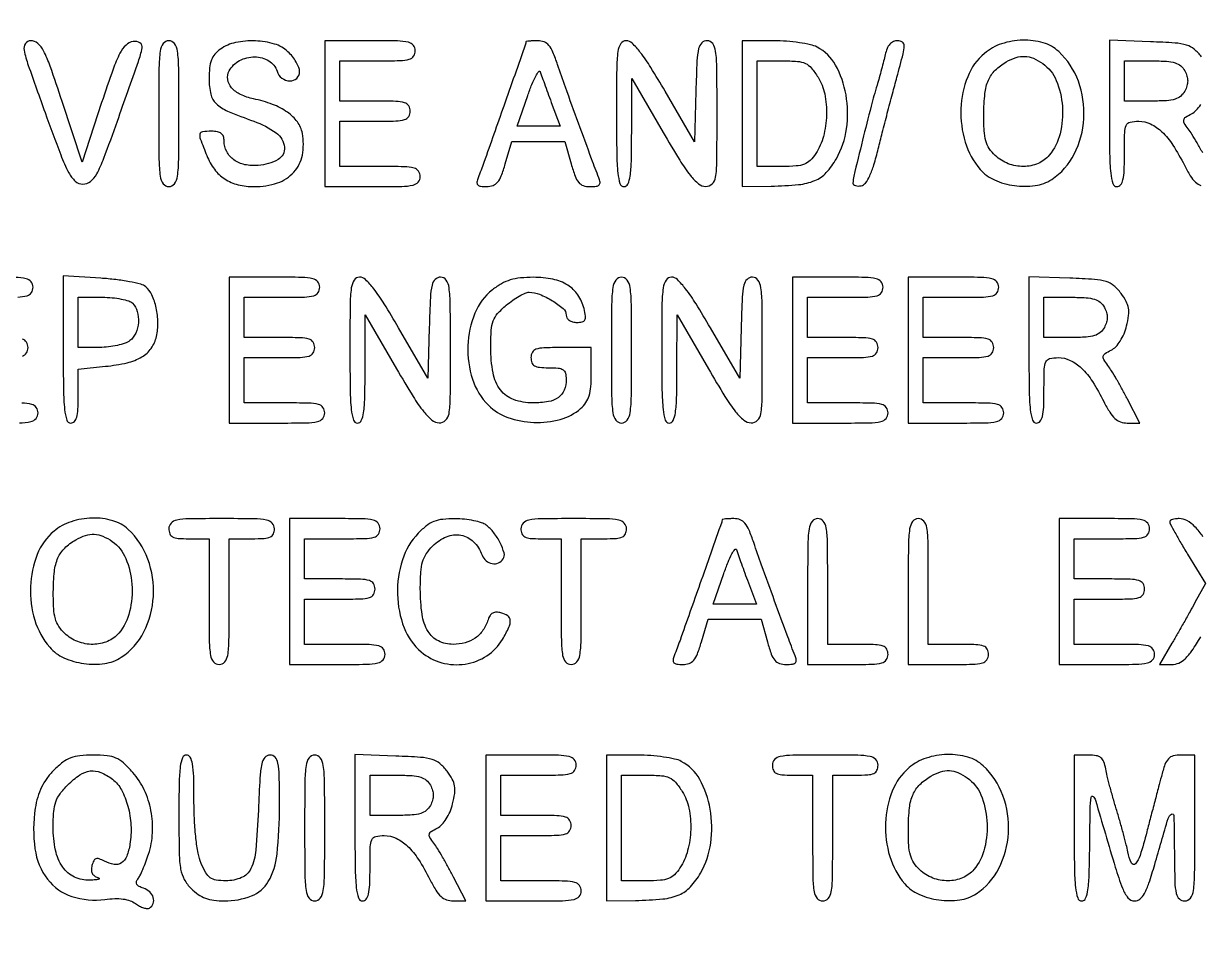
# Model space of a CAD drawing. Extents: x 0 to 1066, y 0 to 761.
# Drawn here: x 792.29 to 812.08, y 254.15 to 269.57 of the extents above; entities that cross this region are included whole.
import ezdxf

# ---------------------------------------------------------------- set-up
doc = ezdxf.new("R2010")
doc.units = 0
doc.header["$MEASUREMENT"] = 0

msp = doc.modelspace()

# ---------------------------------------------------------------- linework, layer by layer
for points in [[(183.390323, 95.266879, 0.000001), (192.989143, 95.254457, 0.000118)], [(329.859243, 95.267872, -0.000023), (352.558836, 95.240684, -0.000004), (375.624384, 95.211821, -0.198594)], [(479.458836, 95.240684, -0.000004), (502.524384, 95.211821, -0.198594)], [(710.559243, 95.267872, -0.000023), (733.258836, 95.240684, -0.000004), (756.324384, 95.211821, -0.198594)], [(416.092229, 95.24091, -0.000004), (439.072908, 95.212432, -0.198597)], [(542.992229, 95.24091, -0.000004), (565.972908, 95.212432, -0.198597)], [(606.442229, 95.24091, -0.000004), (629.422908, 95.212432, -0.198597)], [(669.892229, 95.24091, -0.000004), (692.872908, 95.212432, -0.198597)], [(812.103072, 269.008462, 0.057331), (811.980502, 269.13874, 0.10358), (811.852117, 269.208032, 0.055706), (811.656985, 269.242974, 0.007564), (811.241758, 269.264071), (810.5526, 269.288643), (810.5526, 268.058521, 0.003202), (810.556926, 267.383013, 0.022501), (810.575932, 267.05457, 0.049121), (810.61183, 266.878347, 0.329081), (810.6795, 266.8284, 0.232029), (810.741237, 266.85868, 0.108427), (810.780369, 266.9412, 0.047315), (810.801101, 267.097057, 0.00942), (810.8064, 267.3783, -0.00595), (810.810707, 267.740265, -0.096871), (810.836744, 267.858398, -0.238613), (810.90141, 267.912015, -0.056005), (811.045453, 267.9282, -0.111153), (811.246905, 267.882856, -0.081177), (811.43622, 267.752001, -0.058854), (811.62191, 267.525371, -0.025924), (811.813772, 267.18795, 0.021841), (811.913516, 267.009153, 0.069009), (812.00067, 266.903627, 0.100305), (812.093178, 266.847832, 0.085906)], [(812.122406, 267.396272, 0.006481), (812.028298, 267.562812, 0.006451), (811.941251, 267.70796, 0.022591), (811.879827, 267.798075, -0.02569), (811.813248, 267.897064, -0.192002), (811.804329, 267.951864, -0.198014), (811.835663, 267.99679, -0.027525), (811.936528, 268.053975, 0.089041), (812.014481, 268.111814, 0.046566), (812.088998, 268.207476, 0.042448)], [(792.191726, 264.971667, 0.059311), (792.347737, 264.99399, 0.180365), (792.420256, 265.045488, 0.150217), (792.4482, 265.1364, 0.17273), (792.415527, 265.228157, 0.168559), (792.331875, 265.27975, 0.050222), (792.149322, 265.301449, 0.004487)], [(792.268425, 263.979193, 0.183695), (792.33727, 264.030626, 0.142406), (792.3636, 264.1212, 0.142406), (792.33727, 264.211774, 0.183695), (792.268425, 264.263207, 0.063075)], [(792.219809, 262.85627, 0.047763), (792.411188, 262.877803, 0.16431), (792.498594, 262.929393, 0.179874), (792.5328, 263.0214, 0.157888), (792.50326, 263.112616, 0.176663), (792.42705, 263.164162, 0.055952), (792.262178, 263.186253, 0.005351)], [(812.126775, 260.941239, 0.052309), (811.990902, 261.10948, 0.070756), (811.856701, 261.210579, 0.126762), (811.723888, 261.2448, 0.031847), (811.664094, 261.240988, 0.049151), (811.613651, 261.229412, 0.063174), (811.578725, 261.212543, 0.253917), (811.5678, 261.192417, 0.12301), (811.576701, 261.156785, 0.003159), (811.655875, 261.010433, 0.006529), (811.752737, 260.839392, 0.00439), (811.867631, 260.646459), (812.167461, 260.152884), (811.992297, 259.831692, -0.002869), (811.910034, 259.682888, -0.001518), (811.806389, 259.499232, -0.00151), (811.699212, 259.311975, -0.002337), (811.605397, 259.15095), (811.393662, 258.7914), (811.602888, 258.7914, 0.105199), (811.719889, 258.816292, 0.085914), (811.826415, 258.887719, 0.052726), (811.94102, 259.022856, 0.014746), (812.090422, 259.2567, -0.006681)]]:
    msp.add_lwpolyline(points, format="xyb")
for points in [[(409.06215, 749.15415), (40.8618, 749.132981), (40.8618, 380.65769), (40.8618, 12.1824), (501.2973, 12.1824), (961.7328, 12.1824), (961.7328, 380.646631), (961.7328, 749.110861), (961.41555, 749.1633, 0.040886), (961.153339, 749.184871, 0.000002), (934.190609, 749.194398, 0.000089), (904.448031, 749.199508, 0.000054), (869.1804, 749.195529, -0.000029), (813.61687, 749.186499, -0.000004), (696.10453, 749.175037, -0.000004), (556.774728, 749.163736, -0.000004)], [(792.65006, 268.07625, 0.003393), (792.913269, 267.361387, 0.031784), (793.047864, 267.062505, 0.088186), (793.158921, 266.920171, 0.185146), (793.287942, 266.8707, 0.171713), (793.414048, 266.915324, 0.097838), (793.518869, 267.040908, 0.035907), (793.639775, 267.305453, 0.004013), (793.866304, 267.9282, 0.000902), (794.220612, 268.932858, 0.03521), (794.28298, 269.160996, 0.313686), (794.24654, 269.244501, 0.175088), (794.132983, 269.268082, 0.158568), (794.012143, 269.208747, 0.080982), (793.910365, 269.071542, 0.034439), (793.795542, 268.805735, 0.004852), (793.602455, 268.240566), (793.271966, 267.241632), (792.936971, 268.261716, 0.004319), (792.737281, 268.852521, 0.035828), (792.625519, 269.112355, 0.094668), (792.526992, 269.237589, 0.180786), (792.408713, 269.2818, 0.252582), (792.319296, 269.233552, 0.197186), (792.297918, 269.123457, 0.035219), (792.368213, 268.867469, 0.0019)], [(794.5632, 268.0551, 0.002322), (794.566789, 267.282238, 0.031956), (794.587267, 267.002887, 0.123223), (794.638078, 266.876509, 0.240299), (794.7324, 266.8284, 0.240299), (794.826722, 266.876509, 0.123223), (794.877533, 267.002887, 0.031956), (794.898011, 267.282238, 0.002322), (794.9016, 268.0551, 0.002322), (794.898011, 268.827962, 0.031956), (794.877533, 269.107312, 0.123223), (794.826722, 269.233691, 0.240299), (794.7324, 269.2818, 0.240299), (794.638078, 269.233691, 0.123223), (794.587267, 269.107312, 0.031956), (794.566789, 268.827962, 0.002322)], [(795.59955, 269.140144, 0.064007), (795.506752, 269.055932, 0.085808), (795.448951, 268.958365, 0.066535), (795.418434, 268.828474, 0.024477), (795.4092, 268.639958, 0.055339), (795.437837, 268.382012, 0.149321), (795.528073, 268.223524, 0.090969), (795.721844, 268.097862, 0.013145), (796.163297, 267.927857, -0.070637), (796.537795, 267.731769, -0.215768), (796.677551, 267.489024, -0.299828), (796.569796, 267.284664, -0.104684), (796.236004, 267.18347, -0.073735), (796.009538, 267.197405, -0.104161), (795.825247, 267.278873, -0.119079), (795.705923, 267.417712, -0.118782), (795.663, 267.595843, 0.082235), (795.650546, 267.671052, 0.147435), (795.614433, 267.721534, 0.119852), (795.550224, 267.750094, 0.045016), (795.4515, 267.759, 0.028442), (795.297093, 267.75021, 0.327023), (795.254992, 267.711313, 0.139119), (795.261629, 267.632142, 0.005125), (795.371489, 267.349201, 0.065244), (795.500277, 267.119452, 0.088006), (795.673642, 266.956638, 0.085852), (795.89594, 266.860765, 0.059042), (796.169073, 266.8284, 0.079385), (796.558277, 266.890586, 0.130563), (796.836088, 267.071224, 0.137881), (796.978228, 267.357702, 0.093265), (796.978428, 267.724447, 0.114024), (796.894895, 267.915328, 0.079467), (796.72587, 268.080086, 0.063948), (796.476522, 268.2119, 0.038754), (796.155366, 268.304634, -0.060203), (795.938687, 268.377377, -0.103319), (795.787606, 268.492245, -0.141227), (795.723242, 268.631035, -0.162669), (795.747678, 268.774346, -0.149104), (795.921437, 268.947403, -0.123853), (796.175831, 269.009898, -0.133716), (796.415153, 268.9433, -0.183571), (796.552673, 268.769872, 0.153609), (796.634587, 268.653212, 0.157876), (796.767616, 268.606061, 0.194842), (796.883596, 268.649372, 0.210147), (796.932, 268.759453, 0.093821), (796.918333, 268.831646, 0.037607), (796.874483, 268.92257, 0.035541), (796.811123, 269.016063, 0.037508), (796.736197, 269.097853, 0.118482), (796.51047, 269.226594, 0.061394), (796.188123, 269.278556, 0.060569), (795.855956, 269.250654, 0.10142)], [(797.355, 268.0551), (797.355, 266.8284), (798.1587, 266.8284, 0.004147), (798.649409, 266.83247, 0.047763), (798.840788, 266.854003, 0.16431), (798.928194, 266.905593, 0.179874), (798.9624, 266.9976, 0.157888), (798.93286, 267.088816, 0.176663), (798.85665, 267.140362, 0.055952), (798.691778, 267.162453, 0.005351), (798.2856, 267.1668), (797.6088, 267.1668), (797.6088, 267.5475), (797.6088, 267.9282), (798.201, 267.9282, 0.006583), (798.550892, 267.932807, 0.063075), (798.698025, 267.955393, 0.183695), (798.76687, 268.006826, 0.142406), (798.7932, 268.0974, 0.142406), (798.76687, 268.187974, 0.183695), (798.698025, 268.239407, 0.063075), (798.550892, 268.261993, 0.006583), (798.201, 268.2666), (797.6088, 268.2666), (797.6088, 268.605), (797.6088, 268.9434), (798.2433, 268.9434, 0.005909), (798.621326, 268.947867, 0.059311), (798.777338, 268.97019, 0.180365), (798.849856, 269.021688, 0.150217), (798.8778, 269.1126, 0.17273), (798.845127, 269.204357, 0.168559), (798.761475, 269.25595, 0.050222), (798.578922, 269.277649, 0.004487), (798.1164, 269.2818), (797.355, 269.2818)], [(800.738995, 269.26065, -0.084799), (800.732491, 269.222634, -0.000052), (800.36652, 268.183862, -0.000388), (800.030976, 267.234128, -0.009822), (799.933975, 266.97645, 0.060048), (799.914383, 266.902719, 0.230938), (799.928632, 266.858862, 0.170663), (799.976725, 266.834754, 0.031659), (800.076979, 266.8284, 0.086283), (800.185094, 266.847197, 0.134827), (800.261923, 266.901159, 0.082591), (800.323996, 267.00817, 0.018432), (800.391468, 267.2091), (800.503876, 267.5898), (800.948843, 267.5898), (801.393811, 267.5898), (801.5004, 267.2091, 0.017944), (801.565785, 267.00419, 0.087286), (801.626012, 266.898731, 0.141822), (801.703234, 266.846352, 0.078722), (801.816546, 266.8284, 0.029308), (801.921692, 266.834568, 0.166988), (801.971422, 266.858476, 0.236769), (801.986264, 266.902266, 0.061225), (801.96649, 266.97645, -0.006965), (801.844201, 267.292806, -0.001209), (801.622945, 267.89424, -0.001323), (801.403217, 268.500987, -0.005089), (801.271452, 268.87995, 0.017403), (801.192681, 269.0897, 0.074917), (801.123922, 269.203475, 0.125362), (801.044216, 269.261372, 0.094981), (800.937649, 269.2818, 0.00999), (800.861484, 269.280278, 0.016528), (800.797352, 269.275587, 0.010464), (800.746248, 269.269062, 0.371455)], [(802.2618, 268.0551, 0.003213), (802.266128, 267.381579, 0.022561), (802.285138, 267.054, 0.049302), (802.321053, 266.878277, 0.328801), (802.3887, 266.8284, 0.295501), (802.454072, 266.870731, 0.070336), (802.491806, 267.001431, 0.029944), (802.51184, 267.248994, 0.004715), (802.517437, 267.73785), (802.519274, 268.6473), (803.046187, 267.741157, 0.006242), (803.325561, 267.274224, 0.029041), (803.505282, 267.016937, 0.052989), (803.642526, 266.876438, 0.170079), (803.76345, 266.831707, 0.199339), (803.871731, 266.874473, 0.163117), (803.929425, 266.985906, 0.036571), (803.950504, 267.244781, 0.002034), (803.9538, 268.0551, 0.002367), (803.950169, 268.822272, 0.031318), (803.929784, 269.104583, 0.117824), (803.879977, 269.233277, 0.246563), (803.78756, 269.2818, 0.195513), (803.696755, 269.244882, 0.145553), (803.643452, 269.149456, 0.043894), (803.615939, 268.943193, 0.004128), (803.59721, 268.431918), (803.5731, 267.582036), (803.079917, 268.431918, 0.007787), (802.839838, 268.831183, 0.025041), (802.663001, 269.08581, 0.035073), (802.525147, 269.240718, 0.195814), (802.424267, 269.2818, 0.254619), (802.334261, 269.232788, 0.110911), (802.285751, 269.100958, 0.030502), (802.265487, 268.814786, 0.002427)], [(804.3768, 268.0551), (804.3768, 266.8284), (804.86325, 266.836833, 0.018847), (805.32622, 266.862333, 0.076273), (805.599629, 266.930681, 0.107083), (805.790818, 267.064469, 0.057946), (805.961022, 267.297364, 0.09461), (806.132013, 267.802018, 0.077415), (806.122601, 268.372631, 0.083451), (805.946967, 268.873065, 0.148656), (805.636784, 269.174803, 0.065462), (805.52444, 269.215266, 0.01784), (805.338459, 269.248974, 0.017725), (805.122831, 269.272391, 0.017594), (804.90555, 269.280553), (804.3768, 269.2818)], [(806.781914, 269.04915, -0.007207), (806.756067, 268.939895, -0.00356), (806.720251, 268.801839, -0.003531), (806.681048, 268.659091, -0.005153), (806.64433, 268.533941, 0.01081), (806.544868, 268.18017, 0.002832), (806.400899, 267.608695, 0.001112), (806.254261, 267.006614, 0.055641), (806.238999, 266.885647, 0.217585), (806.249708, 266.861285, 0.10904), (806.279669, 266.844489, 0.075449), (806.324985, 266.83796, 0.046105), (806.378854, 266.843347, 0.187812), (806.450871, 266.888811, 0.050857), (806.520863, 267.006973, 0.035052), (806.591426, 267.192712, 0.01296), (806.665351, 267.4629, -0.002128), (806.733231, 267.733926, -0.001209), (806.817553, 268.061313, -0.001207), (806.904086, 268.390685, -0.001994), (806.978965, 268.66845, 0.003568), (807.08392, 269.062723, 0.058755), (807.102321, 269.197532, 0.256654), (807.070741, 269.257577, 0.147085), (806.990179, 269.2818, 0.108942), (806.919687, 269.266256, 0.101998), (806.860336, 269.22231, 0.08224), (806.814025, 269.149426, 0.046043)], [(808.452403, 269.069773, 0.123885), (808.169212, 268.677077, 0.085485), (808.055637, 268.138157, 0.082885), (808.128108, 267.576136, 0.104562), (808.379839, 267.117526, 0.111799), (808.617809, 266.941175, 0.06908), (808.954208, 266.845481, 0.069045), (809.304165, 266.845015, 0.111332), (809.582082, 266.949081, 0.131426), (809.962839, 267.37506, 0.103697), (810.123254, 267.974711, 0.101152), (810.03059, 268.601053, 0.118621), (809.699971, 269.100619, 0.118666), (809.440235, 269.247201, 0.075716), (809.094556, 269.291138, 0.073305), (808.739541, 269.229807, 0.095814)], [(805.651753, 268.66845, -0.090931), (805.764074, 268.386731, -0.056823), (805.794135, 268.031809, -0.056208), (805.743225, 267.673988, -0.081785), (805.61443, 267.383109, -0.053857), (805.521167, 267.269566, -0.102503), (805.422165, 267.205935, -0.073821), (805.284488, 267.175209, -0.018052), (805.05165, 267.1668), (804.6306, 267.1668), (804.6306, 268.0551), (804.6306, 268.9434), (805.054843, 268.9434, -0.017821), (805.304818, 268.934488, -0.090339), (805.439317, 268.899935, -0.111314), (805.539076, 268.823566, -0.033754)], [(809.431497, 268.898039, -0.143223), (809.659198, 268.613723, -0.079931), (809.76166, 268.178553, -0.077332), (809.723465, 267.717418, -0.11509), (809.542196, 267.35715, -0.119537), (809.353784, 267.217595, -0.098447), (809.108127, 267.166952, -0.09388), (808.851677, 267.213662, -0.097006), (808.633403, 267.350747, -0.056872), (808.532483, 267.46984, -0.080028), (808.474587, 267.596196, -0.054705), (808.446763, 267.767924, -0.014142), (808.440291, 268.048697, -0.025001), (808.459355, 268.393555, -0.075567), (808.518782, 268.620538, -0.098225), (808.632237, 268.785405, -0.062967), (808.8183, 268.925819, -0.051006), (808.983066, 268.999158, -0.090781), (809.129714, 269.019195, -0.090761), (809.273971, 268.985981, -0.050966)], [(811.8216, 268.7742, -0.049536), (811.857762, 268.686826, -0.073486), (811.869853, 268.605, -0.073486), (811.857762, 268.523174, -0.049536), (811.8216, 268.4358, -0.09537), (811.752705, 268.350875, -0.100861), (811.658466, 268.299633, -0.059921), (811.513432, 268.273648, -0.014397), (811.268723, 268.2666), (810.8064, 268.2666), (810.8064, 268.605), (810.8064, 268.9434), (811.268723, 268.9434, -0.014397), (811.513432, 268.936352, -0.059921), (811.658466, 268.910367, -0.100861), (811.752705, 268.859125, -0.09537)], [(801.165155, 268.24545), (801.314944, 267.8436), (800.952638, 267.8436), (800.590332, 267.8436), (800.768143, 268.358018, -0.011999), (800.838893, 268.547824, -0.026422), (800.903917, 268.688259, -0.047278), (800.954234, 268.764901, -0.601846), (800.98066, 268.759868, 0.009837), (801.002496, 268.693695, 0.001488), (801.049171, 268.562323, 0.001668), (801.105262, 268.407556, 0.001442)], [(792.9558, 264.090026, 0.003177), (792.960121, 263.410044, 0.022367), (792.979118, 263.079654, 0.048715), (793.01498, 262.902302, 0.329705), (793.0827, 262.8522, 0.208378), (793.143043, 262.87849, 0.11961), (793.182531, 262.948927, 0.055661), (793.203906, 263.079999, 0.012613), (793.2096, 263.305664), (793.2096, 263.759128), (793.66455, 263.806083, 0.029754), (794.030321, 263.865988, 0.076952), (794.278388, 263.963757, 0.106873), (794.436428, 264.108632, 0.100256), (794.525012, 264.30912, 0.058942), (794.547983, 264.541686, 0.048856), (794.51894, 264.788941, 0.051542), (794.447641, 265.005871, 0.114883), (794.343197, 265.143457, 0.111025), (794.259735, 265.186019, 0.015594), (794.069766, 265.22835, 0.017167), (793.838129, 265.264244, 0.01383), (793.587235, 265.287328), (792.9558, 265.327851)], [(795.7476, 264.0789), (795.7476, 262.8522), (796.5513, 262.8522, 0.004147), (797.042009, 262.85627, 0.047763), (797.233388, 262.877803, 0.16431), (797.320794, 262.929393, 0.179874), (797.355, 263.0214, 0.157888), (797.32546, 263.112616, 0.176663), (797.24925, 263.164162, 0.055952), (797.084378, 263.186253, 0.005351), (796.6782, 263.1906), (796.0014, 263.1906), (796.0014, 263.5713), (796.0014, 263.952), (796.5936, 263.952, 0.006583), (796.943492, 263.956607, 0.063075), (797.090625, 263.979193, 0.183695), (797.15947, 264.030626, 0.142406), (797.1858, 264.1212, 0.142406), (797.15947, 264.211774, 0.183695), (797.090625, 264.263207, 0.063075), (796.943492, 264.285793, 0.006583), (796.5936, 264.2904), (796.0014, 264.2904), (796.0014, 264.6288), (796.0014, 264.9672), (796.6359, 264.9672, 0.005909), (797.013926, 264.971667, 0.059311), (797.169938, 264.99399, 0.180365), (797.242456, 265.045488, 0.150217), (797.2704, 265.1364, 0.17273), (797.237727, 265.228157, 0.168559), (797.154075, 265.27975, 0.050222), (796.971522, 265.301449, 0.004487), (796.509, 265.3056), (795.7476, 265.3056)], [(797.778, 264.0789, 0.003213), (797.782328, 263.405379, 0.022561), (797.801338, 263.0778, 0.049302), (797.837253, 262.902077, 0.328801), (797.9049, 262.8522, 0.295501), (797.970272, 262.894531, 0.070336), (798.008006, 263.025231, 0.029944), (798.02804, 263.272794, 0.004715), (798.033637, 263.76165), (798.035474, 264.6711), (798.562387, 263.764957, 0.006242), (798.841761, 263.298024, 0.029041), (799.021482, 263.040737, 0.052989), (799.158726, 262.900238, 0.170079), (799.27965, 262.855507, 0.199339), (799.387931, 262.898273, 0.163117), (799.445625, 263.009706, 0.036571), (799.466704, 263.268581, 0.002034), (799.47, 264.0789, 0.002367), (799.466369, 264.846072, 0.031318), (799.445984, 265.128383, 0.117824), (799.396177, 265.257077, 0.246563), (799.30376, 265.3056, 0.195513), (799.212955, 265.268682, 0.145553), (799.159652, 265.173256, 0.043894), (799.132139, 264.966993, 0.004128), (799.11341, 264.455718), (799.0893, 263.605836), (798.596117, 264.455718, 0.007787), (798.356038, 264.854983, 0.025041), (798.179201, 265.10961, 0.035073), (798.041347, 265.264518, 0.195814), (797.940467, 265.3056, 0.254619), (797.850461, 265.256588, 0.110911), (797.801951, 265.124758, 0.030502), (797.781687, 264.838586, 0.002427)], [(800.176528, 265.093743, 0.129246), (799.880405, 264.701097, 0.088626), (799.762213, 264.152792, 0.087215), (799.840765, 263.589133, 0.118789), (800.10756, 263.152931, 0.112618), (800.436024, 262.946494, 0.075265), (800.874135, 262.863795, 0.075304), (801.316852, 262.914485, 0.113008), (801.658723, 263.096566, 0.065979), (801.746555, 263.195789, 0.074329), (801.801272, 263.310691, 0.054743), (801.830167, 263.463684, 0.019325), (801.8388, 263.686973), (801.8388, 264.1212), (801.3312, 264.1212, 0.008455), (801.037502, 264.116233, 0.072107), (800.9082, 264.093, 0.188641), (800.846668, 264.041732, 0.12648), (800.8236, 263.952, 0.087745), (800.838599, 263.867192, 0.177212), (800.881763, 263.816036, 0.10769), (800.965366, 263.789753, 0.022514), (801.1197, 263.7828, -0.021714), (801.281785, 263.775758, -0.124268), (801.362465, 263.747751, -0.187079), (801.402895, 263.691064, -0.062494), (801.4158, 263.58822, -0.091498), (801.382163, 263.405947, -0.148314), (801.286374, 263.282386, -0.113347), (801.116288, 263.212247, -0.041372), (800.85512, 263.1906, -0.086758), (800.532534, 263.246999, -0.145015), (800.312323, 263.408975, -0.116882), (800.186379, 263.694149, -0.045825), (800.1468, 264.125089, -0.015089), (800.155447, 264.411568, -0.073154), (800.188695, 264.570358, -0.095003), (800.262151, 264.692379, -0.035007), (800.407091, 264.83278, -0.021479), (800.515886, 264.916617, -0.024071), (800.627526, 264.987463, -0.024321), (800.727391, 265.038028, -0.105406), (800.791992, 265.0518, -0.095864), (800.969327, 265.017484, -0.042073), (801.183896, 264.909465, -0.039621), (801.366319, 264.776547, -0.218876), (801.4158, 264.668927, 0.137225), (801.429337, 264.620532, 0.104143), (801.467196, 264.580139, 0.087371), (801.524739, 264.553335, 0.065501), (801.594171, 264.5442, 0.051376), (801.687148, 264.553779, 0.224479), (801.730099, 264.586225, 0.158116), (801.74078, 264.648988, 0.023398), (801.715942, 264.77685, 0.090086), (801.613694, 265.00684, 0.105062), (801.441233, 265.171882, 0.089301), (801.19268, 265.269988, 0.048933), (800.8659, 265.302781, 0.02471), (800.646434, 265.292418, 0.049497), (800.476312, 265.258729, 0.05494), (800.327839, 265.195221, 0.038421)], [(802.1772, 264.0789, 0.002322), (802.180789, 263.306038, 0.031956), (802.201267, 263.026687, 0.123223), (802.252078, 262.900309, 0.240299), (802.3464, 262.8522, 0.240299), (802.440722, 262.900309, 0.123223), (802.491533, 263.026687, 0.031956), (802.512011, 263.306038, 0.002322), (802.5156, 264.0789, 0.002322), (802.512011, 264.851762, 0.031956), (802.491533, 265.131112, 0.123223), (802.440722, 265.257491, 0.240299), (802.3464, 265.3056, 0.240299), (802.252078, 265.257491, 0.123223), (802.201267, 265.131112, 0.031956), (802.180789, 264.851762, 0.002322)], [(803.0232, 264.0789, 0.003213), (803.027528, 263.405379, 0.022561), (803.046538, 263.0778, 0.049302), (803.082453, 262.902077, 0.328801), (803.1501, 262.8522, 0.295501), (803.215472, 262.894531, 0.070336), (803.253206, 263.025231, 0.029944), (803.27324, 263.272794, 0.004715), (803.278837, 263.76165), (803.280674, 264.6711), (803.807587, 263.764957, 0.006242), (804.086961, 263.298024, 0.029041), (804.266682, 263.040737, 0.052989), (804.403926, 262.900238, 0.170079), (804.52485, 262.855507, 0.199339), (804.633131, 262.898273, 0.163117), (804.690825, 263.009706, 0.036571), (804.711904, 263.268581, 0.002034), (804.7152, 264.0789, 0.002367), (804.711569, 264.846072, 0.031318), (804.691184, 265.128383, 0.117824), (804.641377, 265.257077, 0.246563), (804.54896, 265.3056, 0.195513), (804.458155, 265.268682, 0.145553), (804.404852, 265.173256, 0.043894), (804.377339, 264.966993, 0.004128), (804.35861, 264.455718), (804.3345, 263.605836), (803.841317, 264.455718, 0.007787), (803.601238, 264.854983, 0.025041), (803.424401, 265.10961, 0.035073), (803.286547, 265.264518, 0.195814), (803.185667, 265.3056, 0.254619), (803.095661, 265.256588, 0.110911), (803.047151, 265.124758, 0.030502), (803.026887, 264.838586, 0.002427)], [(805.2228, 264.0789), (805.2228, 262.8522), (806.0265, 262.8522, 0.004147), (806.517209, 262.85627, 0.047763), (806.708588, 262.877803, 0.16431), (806.795994, 262.929393, 0.179874), (806.8302, 263.0214, 0.157888), (806.80066, 263.112616, 0.176663), (806.72445, 263.164162, 0.055952), (806.559578, 263.186253, 0.005351), (806.1534, 263.1906), (805.4766, 263.1906), (805.4766, 263.5713), (805.4766, 263.952), (806.0688, 263.952, 0.006583), (806.418692, 263.956607, 0.063075), (806.565825, 263.979193, 0.183695), (806.63467, 264.030626, 0.142406), (806.661, 264.1212, 0.142406), (806.63467, 264.211774, 0.183695), (806.565825, 264.263207, 0.063075), (806.418692, 264.285793, 0.006583), (806.0688, 264.2904), (805.4766, 264.2904), (805.4766, 264.6288), (805.4766, 264.9672), (806.1111, 264.9672, 0.005909), (806.489126, 264.971667, 0.059311), (806.645138, 264.99399, 0.180365), (806.717656, 265.045488, 0.150217), (806.7456, 265.1364, 0.17273), (806.712927, 265.228157, 0.168559), (806.629275, 265.27975, 0.050222), (806.446722, 265.301449, 0.004487), (805.9842, 265.3056), (805.2228, 265.3056)], [(807.1686, 264.0789), (807.1686, 262.8522), (807.9723, 262.8522, 0.004147), (808.463009, 262.85627, 0.047763), (808.654388, 262.877803, 0.16431), (808.741794, 262.929393, 0.179874), (808.776, 263.0214, 0.157888), (808.74646, 263.112616, 0.176663), (808.67025, 263.164162, 0.055952), (808.505378, 263.186253, 0.005351), (808.0992, 263.1906), (807.4224, 263.1906), (807.4224, 263.5713), (807.4224, 263.952), (808.0146, 263.952, 0.006583), (808.364492, 263.956607, 0.063075), (808.511625, 263.979193, 0.183695), (808.58047, 264.030626, 0.142406), (808.6068, 264.1212, 0.142406), (808.58047, 264.211774, 0.183695), (808.511625, 264.263207, 0.063075), (808.364492, 264.285793, 0.006583), (808.0146, 264.2904), (807.4224, 264.2904), (807.4224, 264.6288), (807.4224, 264.9672), (808.0569, 264.9672, 0.005909), (808.434926, 264.971667, 0.059311), (808.590938, 264.99399, 0.180365), (808.663456, 265.045488, 0.150217), (808.6914, 265.1364, 0.17273), (808.658727, 265.228157, 0.168559), (808.575075, 265.27975, 0.050222), (808.392522, 265.301449, 0.004487), (807.93, 265.3056), (807.1686, 265.3056)], [(809.199, 264.082321, 0.003202), (809.203326, 263.406813, 0.022501), (809.222332, 263.07837, 0.049121), (809.25823, 262.902147, 0.329081), (809.3259, 262.8522, 0.232029), (809.387637, 262.88248, 0.108427), (809.426769, 262.965, 0.047315), (809.447501, 263.120857, 0.00942), (809.4528, 263.4021, -0.00595), (809.457107, 263.764065, -0.096871), (809.483144, 263.882198, -0.238613), (809.54781, 263.935815, -0.056005), (809.691853, 263.952, -0.111153), (809.893305, 263.906656, -0.081177), (810.08262, 263.775801, -0.058854), (810.26831, 263.549171, -0.025924), (810.460172, 263.21175, 0.021841), (810.559916, 263.032953, 0.069009), (810.64707, 262.927427, 0.100305), (810.739578, 262.871632, 0.085906), (810.851845, 262.8522), (811.06305, 262.8522), (810.856873, 263.25405, 0.006834), (810.768806, 263.420072, 0.006481), (810.674698, 263.586612, 0.006451), (810.587651, 263.73176, 0.022591), (810.526227, 263.821875, -0.02569), (810.459648, 263.920864, -0.192002), (810.450729, 263.975664, -0.198014), (810.482063, 264.02059, -0.027525), (810.582928, 264.077775, 0.089041), (810.660881, 264.135614, 0.046566), (810.735398, 264.231276, 0.042448), (810.798634, 264.351602, 0.038847), (810.842864, 264.484463, 0.026721), (810.876834, 264.660822, 0.076578), (810.874842, 264.785241, 0.082928), (810.835816, 264.897584, 0.035157), (810.749472, 265.032262, 0.057331), (810.626902, 265.16254, 0.10358), (810.498517, 265.231832, 0.055706), (810.303385, 265.266774, 0.007564), (809.888158, 265.287871), (809.199, 265.312443)], [(794.12328, 264.86568, -0.13151), (794.202434, 264.728669, -0.084316), (794.2198, 264.544715, -0.084006), (794.175413, 264.364681, -0.128741), (794.07675, 264.238967, -0.079472), (793.995395, 264.195501, -0.027293), (793.866572, 264.158804, -0.026323), (793.717663, 264.133196, -0.027554), (793.56915, 264.123891), (793.2096, 264.1212), (793.2096, 264.5442), (793.2096, 264.9672), (793.61568, 264.9672, -0.022886), (793.778585, 264.95974, -0.026473), (793.932296, 264.937379, -0.026952), (794.058495, 264.904981, -0.120635)], [(810.468, 264.798, -0.049536), (810.504162, 264.710626, -0.073486), (810.516253, 264.6288, -0.073486), (810.504162, 264.546974, -0.049536), (810.468, 264.4596, -0.09537), (810.399105, 264.374675, -0.100861), (810.304866, 264.323433, -0.059921), (810.159832, 264.297448, -0.014397), (809.915123, 264.2904), (809.4528, 264.2904), (809.4528, 264.6288), (809.4528, 264.9672), (809.915123, 264.9672, -0.014397), (810.159832, 264.960152, -0.059921), (810.304866, 264.934167, -0.100861), (810.399105, 264.882925, -0.09537)], [(792.801403, 261.032773, 0.123885), (792.518212, 260.640077, 0.085485), (792.404637, 260.101157, 0.082885), (792.477108, 259.539136, 0.104562), (792.728839, 259.080526, 0.111799), (792.966809, 258.904175, 0.06908), (793.303208, 258.808481, 0.069045), (793.653165, 258.808015, 0.111332), (793.931082, 258.912081, 0.131426), (794.311839, 259.33806, 0.103697), (794.472254, 259.937711, 0.101152), (794.37959, 260.564053, 0.118621), (794.048971, 261.063619, 0.118666), (793.789235, 261.210201, 0.075716), (793.443556, 261.254138, 0.073305), (793.088541, 261.192807, 0.095814)], [(794.7324, 261.0756, 0.094959), (794.748963, 260.989174, 0.184152), (794.79585, 260.938125, 0.098846), (794.888839, 260.91273, 0.017388), (795.0708, 260.9064), (795.4092, 260.9064), (795.4092, 259.8489, 0.002827), (795.412931, 259.188941, 0.036854), (795.433734, 258.944737, 0.138781), (795.484994, 258.834268, 0.218517), (795.5784, 258.7914, 0.218517), (795.671806, 258.834268, 0.138781), (795.723066, 258.944737, 0.036854), (795.743869, 259.188941, 0.002827), (795.7476, 259.8489), (795.7476, 260.9064), (796.1283, 260.9064, 0.013964), (796.338058, 260.912259, 0.090841), (796.440263, 260.93695, 0.188085), (796.490834, 260.987995, 0.102588), (796.509, 261.0756, 0.193568), (796.471802, 261.168085, 0.15568), (796.376813, 261.219621, 0.043488), (796.167805, 261.240867, 0.003595), (795.6207, 261.2448, 0.003595), (795.073595, 261.240867, 0.043488), (794.864588, 261.219621, 0.15568), (794.769598, 261.168085, 0.193568)], [(796.7628, 260.0181), (796.7628, 258.7914), (797.5665, 258.7914, 0.004147), (798.057209, 258.79547, 0.047763), (798.248588, 258.817003, 0.16431), (798.335994, 258.868593, 0.179874), (798.3702, 258.9606, 0.157888), (798.34066, 259.051816, 0.176663), (798.26445, 259.103363, 0.055952), (798.099578, 259.125453, 0.005351), (797.6934, 259.1298), (797.0166, 259.1298), (797.0166, 259.5105), (797.0166, 259.8912), (797.6088, 259.8912, 0.006583), (797.958692, 259.895807, 0.063075), (798.105825, 259.918393, 0.183695), (798.17467, 259.969826, 0.142406), (798.201, 260.0604, 0.142406), (798.17467, 260.150974, 0.183695), (798.105825, 260.202407, 0.063075), (797.958692, 260.224993, 0.006583), (797.6088, 260.2296), (797.0166, 260.2296), (797.0166, 260.568), (797.0166, 260.9064), (797.6511, 260.9064, 0.005909), (798.029126, 260.910867, 0.059311), (798.185138, 260.93319, 0.180365), (798.257656, 260.984688, 0.150217), (798.2856, 261.0756, 0.17273), (798.252927, 261.167357, 0.168559), (798.169275, 261.21895, 0.050222), (797.986722, 261.240649, 0.004487), (797.5242, 261.2448), (796.7628, 261.2448)], [(798.929029, 261.00032, 0.114205), (798.661161, 260.54994, 0.083506), (798.578234, 259.971964, 0.085163), (798.688764, 259.409494, 0.127519), (798.977203, 259.003427, 0.108551), (799.323066, 258.821935, 0.105254), (799.717205, 258.799343, 0.106878), (800.081622, 258.938773, 0.11522), (800.344318, 259.213512, 0.021165), (800.452999, 259.416661, 0.127063), (800.476165, 259.533249, 0.232712), (800.433427, 259.608958, 0.086167), (800.318943, 259.661143, 0.067058), (800.242089, 259.670555, 0.120753), (800.180962, 259.654791, 0.12276), (800.134709, 259.612809, 0.07065), (800.101901, 259.544611, -0.072622), (800.015776, 259.367371, -0.089596), (799.887295, 259.236459, -0.08774), (799.718831, 259.156938, -0.066597), (799.515987, 259.1298, -0.114856), (799.265875, 259.188022, -0.145297), (799.092322, 259.348408, -0.099183), (798.992715, 259.631334, -0.035212), (798.9624, 260.061269, -0.014703), (798.970729, 260.344443, -0.055361), (799.000625, 260.519221, -0.07729), (799.062079, 260.651712, -0.049247), (799.170055, 260.783345, -0.096703), (799.403625, 260.940612, -0.146157), (799.645627, 260.967224, -0.15206), (799.855832, 260.85711, -0.107279), (800.001338, 260.63145, 0.127947), (800.067611, 260.537326, 0.131147), (800.17076, 260.488514, 0.142401), (800.278076, 260.499466, 0.159485), (800.357219, 260.566252, 0.211029), (800.371363, 260.668373, 0.047286), (800.305819, 260.835949, 0.046742), (800.197702, 261.00811, 0.065556), (800.069531, 261.136359, 0.088545), (799.992429, 261.176319, 0.025252), (799.861336, 261.209936, 0.02458), (799.706906, 261.233494, 0.023821), (799.549278, 261.242109, 0.026305), (799.33923, 261.232519, 0.068477), (799.192386, 261.197366, 0.074054), (799.067248, 261.125792, 0.034872)], [(800.6544, 261.0756, 0.094959), (800.670963, 260.989174, 0.184152), (800.71785, 260.938125, 0.098846), (800.810839, 260.91273, 0.017388), (800.9928, 260.9064), (801.3312, 260.9064), (801.3312, 259.8489, 0.002827), (801.334931, 259.188941, 0.036854), (801.355734, 258.944737, 0.138781), (801.406994, 258.834268, 0.218517), (801.5004, 258.7914, 0.218517), (801.593806, 258.834268, 0.138781), (801.645066, 258.944737, 0.036854), (801.665869, 259.188941, 0.002827), (801.6696, 259.8489), (801.6696, 260.9064), (802.0503, 260.9064, 0.013964), (802.260058, 260.912259, 0.090841), (802.362263, 260.93695, 0.188085), (802.412834, 260.987995, 0.102588), (802.431, 261.0756, 0.193568), (802.393802, 261.168085, 0.15568), (802.298813, 261.219621, 0.043488), (802.089805, 261.240867, 0.003595), (801.5427, 261.2448, 0.003595), (800.995595, 261.240867, 0.043488), (800.786588, 261.219621, 0.15568), (800.691598, 261.168085, 0.193568)], [(804.038395, 261.22365, -0.084799), (804.031891, 261.185634, -0.000052), (803.66592, 260.146862, -0.000388), (803.330376, 259.197128, -0.009822), (803.233375, 258.93945, 0.060048), (803.213783, 258.865719, 0.230938), (803.228032, 258.821862, 0.170663), (803.276125, 258.797754, 0.031659), (803.376379, 258.7914, 0.086283), (803.484494, 258.810197, 0.134827), (803.561323, 258.864159, 0.082591), (803.623396, 258.97117, 0.018432), (803.690868, 259.1721), (803.803276, 259.5528), (804.248243, 259.5528), (804.693211, 259.5528), (804.7998, 259.1721, 0.017944), (804.865185, 258.96719, 0.087286), (804.925412, 258.861731, 0.141822), (805.002634, 258.809352, 0.078722), (805.115946, 258.7914, 0.029308), (805.221092, 258.797568, 0.166988), (805.270822, 258.821476, 0.236769), (805.285664, 258.865266, 0.061225), (805.26589, 258.93945, -0.006965), (805.143601, 259.255806, -0.001209), (804.922345, 259.85724, -0.001323), (804.702617, 260.463987, -0.005089), (804.570852, 260.84295, 0.017403), (804.492081, 261.0527, 0.074917), (804.423322, 261.166475, 0.125362), (804.343616, 261.224372, 0.094981), (804.237049, 261.2448, 0.00999), (804.160884, 261.243278, 0.016528), (804.096752, 261.238587, 0.010464), (804.045648, 261.232062, 0.371455)], [(805.4766, 260.0181), (805.4766, 258.7914), (806.1534, 258.7914, 0.005351), (806.559578, 258.795747, 0.055952), (806.72445, 258.817838, 0.176663), (806.80066, 258.869384, 0.157888), (806.8302, 258.9606, 0.12648), (806.807132, 259.050332, 0.188641), (806.7456, 259.1016, 0.072107), (806.616298, 259.124833, 0.008455), (806.3226, 259.1298), (805.815, 259.1298), (805.815, 260.1873, 0.002827), (805.811269, 260.847259, 0.036854), (805.790466, 261.091463, 0.138781), (805.739206, 261.201932, 0.218517), (805.6458, 261.2448, 0.240299), (805.551478, 261.196691, 0.123223), (805.500667, 261.070313, 0.031956), (805.480189, 260.790962, 0.002322)], [(807.1686, 260.0181), (807.1686, 258.7914), (807.8454, 258.7914, 0.005351), (808.251578, 258.795747, 0.055952), (808.41645, 258.817838, 0.176663), (808.49266, 258.869384, 0.157888), (808.5222, 258.9606, 0.12648), (808.499132, 259.050332, 0.188641), (808.4376, 259.1016, 0.072107), (808.308298, 259.124833, 0.008455), (808.0146, 259.1298), (807.507, 259.1298), (807.507, 260.1873, 0.002827), (807.503269, 260.847259, 0.036854), (807.482466, 261.091463, 0.138781), (807.431206, 261.201932, 0.218517), (807.3378, 261.2448, 0.240299), (807.243478, 261.196691, 0.123223), (807.192667, 261.070313, 0.031956), (807.172189, 260.790962, 0.002322)], [(809.7066, 260.0181), (809.7066, 258.7914), (810.5103, 258.7914, 0.004147), (811.001009, 258.79547, 0.047763), (811.192388, 258.817003, 0.16431), (811.279794, 258.868593, 0.179874), (811.314, 258.9606, 0.157888), (811.28446, 259.051816, 0.176663), (811.20825, 259.103363, 0.055952), (811.043378, 259.125453, 0.005351), (810.6372, 259.1298), (809.9604, 259.1298), (809.9604, 259.5105), (809.9604, 259.8912), (810.5526, 259.8912, 0.006583), (810.902492, 259.895807, 0.063075), (811.049625, 259.918393, 0.183695), (811.11847, 259.969826, 0.142406), (811.1448, 260.0604, 0.142406), (811.11847, 260.150974, 0.183695), (811.049625, 260.202407, 0.063075), (810.902492, 260.224993, 0.006583), (810.5526, 260.2296), (809.9604, 260.2296), (809.9604, 260.568), (809.9604, 260.9064), (810.5949, 260.9064, 0.005909), (810.972926, 260.910867, 0.059311), (811.128938, 260.93319, 0.180365), (811.201456, 260.984688, 0.150217), (811.2294, 261.0756, 0.17273), (811.196727, 261.167357, 0.168559), (811.113075, 261.21895, 0.050222), (810.930522, 261.240649, 0.004487), (810.468, 261.2448), (809.7066, 261.2448)], [(793.780497, 260.861039, -0.143223), (794.008198, 260.576723, -0.079931), (794.11066, 260.141553, -0.077332), (794.072465, 259.680418, -0.11509), (793.891196, 259.32015, -0.119537), (793.702784, 259.180595, -0.098447), (793.457127, 259.129952, -0.09388), (793.200677, 259.176662, -0.097006), (792.982403, 259.313747, -0.056872), (792.881483, 259.43284, -0.080028), (792.823587, 259.559196, -0.054705), (792.795763, 259.730924, -0.014142), (792.789291, 260.011697, -0.025001), (792.808355, 260.356555, -0.075567), (792.867782, 260.583538, -0.098225), (792.981237, 260.748405, -0.062967), (793.1673, 260.888819, -0.051006), (793.332066, 260.962158, -0.090781), (793.478714, 260.982195, -0.090761), (793.622971, 260.948981, -0.050966)], [(804.464555, 260.20845), (804.614344, 259.8066), (804.252038, 259.8066), (803.889732, 259.8066), (804.067543, 260.321018, -0.011999), (804.138293, 260.510824, -0.026422), (804.203317, 260.651259, -0.047278), (804.253634, 260.727901, -0.601846), (804.28006, 260.722868, 0.009837), (804.301896, 260.656695, 0.001488), (804.348571, 260.525323, 0.001668), (804.404662, 260.370556, 0.001442)], [(792.798058, 257.013242, 0.038758), (792.680289, 256.875649, 0.043825), (792.590507, 256.726834, 0.042741), (792.526367, 256.56138, 0.033899), (792.485141, 256.374055, 0.071302), (792.48071, 255.690986, 0.129802), (792.693509, 255.179178, 0.15258), (793.101173, 254.890734, 0.112128), (793.655991, 254.840872, -0.025293), (793.823284, 254.854809, -0.042083), (793.964451, 254.847522, -0.050654), (794.081021, 254.819377, -0.074847), (794.173813, 254.770174, 0.036788), (794.240559, 254.728009, 0.045346), (794.308366, 254.6994, 0.051801), (794.367622, 254.687073, 0.165275), (794.406463, 254.696003, 0.168326), (794.468712, 254.772401, 0.16313), (794.471379, 254.872052, 0.135424), (794.410939, 254.967211, 0.107509), (794.304946, 255.028114, -0.042402), (794.231745, 255.058382, -0.135204), (794.193238, 255.093941, -0.20053), (794.186578, 255.135054, -0.108944), (794.209321, 255.181865, 0.053468), (794.24599, 255.240037, 0.012004), (794.295061, 255.346582, 0.012318), (794.345979, 255.472975, 0.011646), (794.391629, 255.604094, 0.064661), (794.457877, 255.962845, 0.061303), (794.432271, 256.33341, 0.062153), (794.318472, 256.68195, 0.070314), (794.125717, 256.97607, 0.026387), (793.968996, 257.136631, 0.082709), (793.843265, 257.218952, 0.080096), (793.695383, 257.257471, 0.023743), (793.461144, 257.2686, 0.024537), (793.236139, 257.257551, 0.06747), (793.081843, 257.220958, 0.07266), (792.949436, 257.146431, 0.031928)], [(794.9016, 256.249555, 0.003964), (794.906625, 255.615702, 0.037977), (794.93137, 255.346831, 0.086932), (794.99129, 255.178039, 0.067817), (795.109255, 255.022855, 0.045287), (795.226429, 254.92518, 0.061733), (795.348229, 254.861605, 0.057123), (795.489102, 254.826588, 0.032389), (795.664716, 254.8152, 0.091481), (796.122483, 254.89966, 0.171956), (796.405283, 255.140525, 0.107033), (796.553319, 255.60033, 0.02456), (796.5936, 256.419883, 0.004091), (796.589458, 256.926082, 0.042042), (796.568504, 257.134079, 0.139542), (796.520241, 257.231071, 0.210994), (796.435267, 257.2686, 0.224554), (796.348766, 257.227689, 0.120063), (796.296404, 257.118807, 0.038088), (796.26561, 256.888874, 0.003955), (796.238825, 256.343662, -0.011778), (796.19515, 255.66991, -0.086058), (796.112304, 255.358462, -0.186836), (795.956586, 255.207554, -0.100409), (795.690624, 255.1536, -0.036356), (795.528866, 255.165377, -0.118728), (795.429954, 255.205081, -0.110433), (795.355963, 255.287302, -0.02926), (795.277983, 255.446983, -0.051176), (795.226426, 255.617561, -0.018965), (795.188064, 255.865797, -0.016895), (795.163492, 256.16619, -0.011958), (795.1554, 256.504483, 0.005918), (795.150605, 256.909643, 0.03524), (795.130738, 257.120097, 0.084231), (795.092549, 257.230637, 0.274093), (795.0285, 257.2686, 0.308918), (794.962315, 257.223395, 0.062189), (794.925384, 257.077609, 0.026926), (794.906083, 256.802539, 0.004053)], [(797.0166, 256.0419, 0.002322), (797.020189, 255.269038, 0.031956), (797.040667, 254.989687, 0.123223), (797.091478, 254.863309, 0.240299), (797.1858, 254.8152, 0.240299), (797.280122, 254.863309, 0.123223), (797.330933, 254.989687, 0.031956), (797.351411, 255.269038, 0.002322), (797.355, 256.0419, 0.002322), (797.351411, 256.814762, 0.031956), (797.330933, 257.094112, 0.123223), (797.280122, 257.220491, 0.240299), (797.1858, 257.2686, 0.240299), (797.091478, 257.220491, 0.123223), (797.040667, 257.094112, 0.031956), (797.020189, 256.814762, 0.002322)], [(797.8626, 256.045321, 0.003202), (797.866926, 255.369813, 0.022501), (797.885932, 255.04137, 0.049121), (797.92183, 254.865147, 0.329081), (797.9895, 254.8152, 0.232029), (798.051237, 254.84548, 0.108427), (798.090369, 254.928, 0.047315), (798.111101, 255.083857, 0.00942), (798.1164, 255.3651, -0.00595), (798.120707, 255.727065, -0.096871), (798.146744, 255.845198, -0.238613), (798.21141, 255.898815, -0.056005), (798.355453, 255.915, -0.111153), (798.556905, 255.869656, -0.081177), (798.74622, 255.738801, -0.058854), (798.93191, 255.512171, -0.025924), (799.123772, 255.17475, 0.021841), (799.223516, 254.995953, 0.069009), (799.31067, 254.890427, 0.100305), (799.403178, 254.834632, 0.085906), (799.515445, 254.8152), (799.72665, 254.8152), (799.520473, 255.21705, 0.006834), (799.432406, 255.383072, 0.006481), (799.338298, 255.549612, 0.006451), (799.251251, 255.69476, 0.022591), (799.189827, 255.784875, -0.02569), (799.123248, 255.883864, -0.192002), (799.114329, 255.938664, -0.198014), (799.145663, 255.98359, -0.027525), (799.246528, 256.040775, 0.089041), (799.324481, 256.098614, 0.046566), (799.398998, 256.194276, 0.042448), (799.462234, 256.314602, 0.038847), (799.506464, 256.447463, 0.026721), (799.540434, 256.623822, 0.076578), (799.538442, 256.748241, 0.082928), (799.499416, 256.860584, 0.035157), (799.413072, 256.995262, 0.057331), (799.290502, 257.12554, 0.10358), (799.162117, 257.194832, 0.055706), (798.966985, 257.229774, 0.007564), (798.551758, 257.250871), (797.8626, 257.275443)], [(800.0622, 256.0419), (800.0622, 254.8152), (800.8659, 254.8152, 0.004147), (801.356609, 254.81927, 0.047763), (801.547988, 254.840803, 0.16431), (801.635394, 254.892393, 0.179874), (801.6696, 254.9844, 0.157888), (801.64006, 255.075616, 0.176663), (801.56385, 255.127163, 0.055952), (801.398978, 255.149253, 0.005351), (800.9928, 255.1536), (800.316, 255.1536), (800.316, 255.5343), (800.316, 255.915), (800.9082, 255.915, 0.006583), (801.258092, 255.919607, 0.063075), (801.405225, 255.942193, 0.183695), (801.47407, 255.993626, 0.142406), (801.5004, 256.0842, 0.142406), (801.47407, 256.174774, 0.183695), (801.405225, 256.226207, 0.063075), (801.258092, 256.248793, 0.006583), (800.9082, 256.2534), (800.316, 256.2534), (800.316, 256.5918), (800.316, 256.9302), (800.9505, 256.9302, 0.005909), (801.328526, 256.934667, 0.059311), (801.484537, 256.95699, 0.180365), (801.557056, 257.008488, 0.150217), (801.585, 257.0994, 0.17273), (801.552327, 257.191157, 0.168559), (801.468675, 257.24275, 0.050222), (801.286122, 257.264449, 0.004487), (800.8236, 257.2686), (800.0622, 257.2686)], [(802.0926, 256.0419), (802.0926, 254.8152), (802.57905, 254.823633, 0.018847), (803.04202, 254.849133, 0.076273), (803.315429, 254.917481, 0.107083), (803.506618, 255.051269, 0.057946), (803.676822, 255.284164, 0.09461), (803.847813, 255.788818, 0.077415), (803.838401, 256.359431, 0.083451), (803.662767, 256.859865, 0.148656), (803.352584, 257.161603, 0.065462), (803.24024, 257.202066, 0.01784), (803.054259, 257.235774, 0.017725), (802.838631, 257.259191, 0.017594), (802.62135, 257.267353), (802.0926, 257.2686)], [(804.8844, 257.0994, 0.094959), (804.900963, 257.012974, 0.184152), (804.94785, 256.961925, 0.098846), (805.040839, 256.93653, 0.017388), (805.2228, 256.9302), (805.5612, 256.9302), (805.5612, 255.8727, 0.002827), (805.564931, 255.212741, 0.036854), (805.585734, 254.968537, 0.138781), (805.636994, 254.858068, 0.218517), (805.7304, 254.8152, 0.218517), (805.823806, 254.858068, 0.138781), (805.875066, 254.968537, 0.036854), (805.895869, 255.212741, 0.002827), (805.8996, 255.8727), (805.8996, 256.9302), (806.2803, 256.9302, 0.013964), (806.490058, 256.936059, 0.090841), (806.592263, 256.96075, 0.188085), (806.642834, 257.011795, 0.102588), (806.661, 257.0994, 0.193568), (806.623802, 257.191885, 0.15568), (806.528813, 257.243421, 0.043488), (806.319805, 257.264667, 0.003595), (805.7727, 257.2686, 0.003595), (805.225595, 257.264667, 0.043488), (805.016588, 257.243421, 0.15568), (804.921598, 257.191885, 0.193568)], [(807.183403, 257.056573, 0.123885), (806.900212, 256.663877, 0.085485), (806.786637, 256.124957, 0.082885), (806.859108, 255.562936, 0.104562), (807.110839, 255.104326, 0.111799), (807.348809, 254.927975, 0.06908), (807.685208, 254.832281, 0.069045), (808.035165, 254.831815, 0.111332), (808.313082, 254.935881, 0.131426), (808.693839, 255.36186, 0.103697), (808.854254, 255.961511, 0.101152), (808.76159, 256.587853, 0.118621), (808.430971, 257.087419, 0.118666), (808.171235, 257.234001, 0.075716), (807.825556, 257.277938, 0.073305), (807.470541, 257.216607, 0.095814)], [(809.9604, 256.0419, 0.003213), (809.964728, 255.368379, 0.022561), (809.983738, 255.0408, 0.049302), (810.019653, 254.865077, 0.328801), (810.0873, 254.8152, 0.305395), (810.153534, 254.859816, 0.062503), (810.191802, 255.003464, 0.027449), (810.21361, 255.27336, 0.004264), (810.222837, 255.80925, -0.002416), (810.230185, 256.352722, -0.029471), (810.246246, 256.560143, -0.603012), (810.278012, 256.571714, -0.138127), (810.318491, 256.5072, 0.001112), (810.652007, 255.381584, 0.020238), (810.773604, 255.027451, 0.077221), (810.865819, 254.868377, 0.226588), (810.977137, 254.8152, 0.178321), (811.065345, 254.847692, 0.090477), (811.141167, 254.940602, 0.045479), (811.217822, 255.11548, 0.010027), (811.315409, 255.42855, -0.001209), (811.541705, 256.202315, -0.180504), (811.596526, 256.275317, -0.586533), (811.637568, 256.253353, -0.002598), (811.645721, 255.64005, 0.004063), (811.653882, 255.13701, 0.046466), (811.677047, 254.940291, 0.159576), (811.729338, 254.850336, 0.183972), (811.8216, 254.8152, 0.240299), (811.915922, 254.863309, 0.123223), (811.966733, 254.989687, 0.031956), (811.987211, 255.269038, 0.002322), (811.9908, 256.0419), (811.9908, 257.2686), (811.756235, 257.2686, 0.057703), (811.626147, 257.253537, 0.150789), (811.545817, 257.206484, 0.102355), (811.487877, 257.109296, 0.018959), (811.42688, 256.90905, 0.000085), (811.380137, 256.731626, 0.000034), (811.31585, 256.487372, 0.000033), (811.246416, 256.22342, 0.000041), (811.182014, 255.97845, -0.009374), (811.068579, 255.577552, -0.115475), (810.989591, 255.441001, -0.538762), (810.922654, 255.452623, -0.053672), (810.863997, 255.64005, 0.012912), (810.836867, 255.760309, 0.003926), (810.789647, 255.941041, 0.003928), (810.733536, 256.142794, 0.004276), (810.675778, 256.338, -0.00492), (810.618294, 256.533206, -0.004529), (810.563002, 256.734959, -0.004526), (810.516971, 256.915701, -0.014927), (810.491281, 257.03595, 0.043617), (810.458378, 257.155863, 0.134321), (810.409798, 257.223621, 0.130778), (810.332629, 257.258234, 0.040414), (810.204598, 257.2686), (809.9604, 257.2686)], [(793.785737, 256.860668, -0.108413), (793.935859, 256.682077, -0.055099), (794.043296, 256.407478, -0.051218), (794.095069, 256.087695, -0.054814), (794.078815, 255.771481, -0.05017), (794.023734, 255.565365, -0.156131), (793.93541, 255.454143, -0.19164), (793.811813, 255.427644, -0.081154), (793.648549, 255.483464, 0.034573), (793.559622, 255.52342, 0.174707), (793.506067, 255.523807, 0.199824), (793.468844, 255.490286, 0.04689), (793.439523, 255.409832, 0.065142), (793.430462, 255.338114, 0.111819), (793.443969, 255.279676, 0.124169), (793.479865, 255.236791, 0.092006), (793.535935, 255.210167, -0.155114), (793.558988, 255.195469, -0.520804), (793.555116, 255.181196, -0.064153), (793.501994, 255.169457, -0.013218), (793.40609, 255.163414, -0.120251), (793.144354, 255.21725, -0.13172), (792.947116, 255.384785, -0.101239), (792.826057, 255.668795, -0.050326), (792.7866, 256.059817, -0.018793), (792.796338, 256.318796, -0.065344), (792.83047, 256.48241, -0.077937), (792.902083, 256.616111, -0.03454), (793.033892, 256.767508, -0.047206), (793.235078, 256.933911, -0.118914), (793.411862, 257.000453, -0.131553), (793.588061, 256.975924, -0.064057)], [(808.162497, 256.884839, -0.143223), (808.390198, 256.600523, -0.079931), (808.49266, 256.165353, -0.077332), (808.454465, 255.704218, -0.11509), (808.273196, 255.34395, -0.119537), (808.084784, 255.204395, -0.098447), (807.839127, 255.153752, -0.09388), (807.582677, 255.200462, -0.097006), (807.364403, 255.337547, -0.056872), (807.263483, 255.45664, -0.080028), (807.205587, 255.582996, -0.054705), (807.177763, 255.754724, -0.014142), (807.171291, 256.035497, -0.025001), (807.190355, 256.380355, -0.075567), (807.249782, 256.607338, -0.098225), (807.363237, 256.772205, -0.062967), (807.5493, 256.912619, -0.051006), (807.714066, 256.985958, -0.090781), (807.860714, 257.005995, -0.090761), (808.004971, 256.972781, -0.050966)], [(799.1316, 256.761, -0.049536), (799.167762, 256.673626, -0.073486), (799.179853, 256.5918, -0.073486), (799.167762, 256.509974, -0.049536), (799.1316, 256.4226, -0.09537), (799.062705, 256.337675, -0.100861), (798.968466, 256.286433, -0.059921), (798.823432, 256.260448, -0.014397), (798.578723, 256.2534), (798.1164, 256.2534), (798.1164, 256.5918), (798.1164, 256.9302), (798.578723, 256.9302, -0.014397), (798.823432, 256.923152, -0.059921), (798.968466, 256.897167, -0.100861), (799.062705, 256.845925, -0.09537)], [(803.367553, 256.65525, -0.090931), (803.479874, 256.373531, -0.056823), (803.509935, 256.018609, -0.056208), (803.459025, 255.660788, -0.081785), (803.33023, 255.369909, -0.053857), (803.236967, 255.256366, -0.102503), (803.137965, 255.192735, -0.073821), (803.000288, 255.162009, -0.018052), (802.76745, 255.1536), (802.3464, 255.1536), (802.3464, 256.0419), (802.3464, 256.9302), (802.770643, 256.9302, -0.017821), (803.020618, 256.921288, -0.090339), (803.155117, 256.886735, -0.111314), (803.254876, 256.810366, -0.033754)]]:
    msp.add_lwpolyline(points, format="xyb", close=True)

doc.saveas('drawing.dxf')
